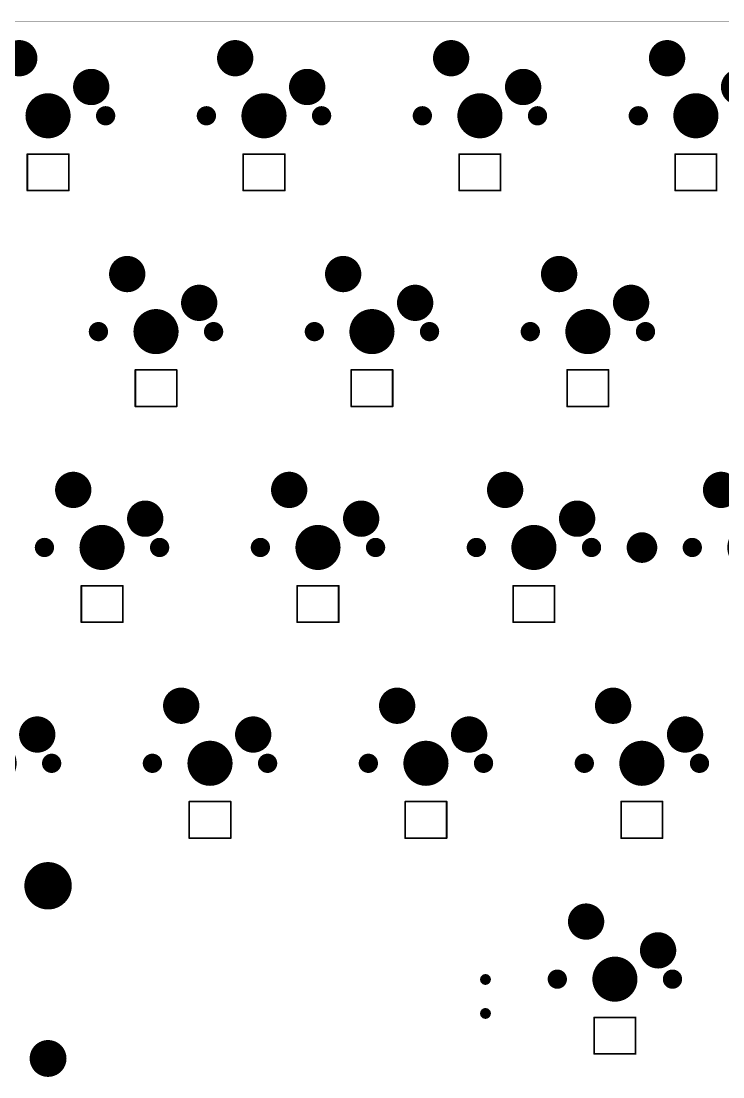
# Model space of a CAD drawing. Extents: x 589 to 894, y 793 to 886.
# Drawn here: x 710.5 to 772.4, y 792.8 to 886 of the extents above; entities that cross this region are included whole.
import ezdxf

# ---------------------------------------------------------------- set-up
doc = ezdxf.new("R2010")
doc.units = 0
doc.layers.get('0').update_dxf_attribs({"linetype": 'CONTINUOUS'})
for name, color, linetype in [('BOTTOMSOLDER', 6, 'CONTINUOUS'), ('KEEPOUTLAYER', 6, 'CONTINUOUS'), ('PADHOLELAYER', 156, 'CONTINUOUS')]:
    doc.layers.add(name, color=color, linetype=linetype)

# ---------------------------------------------------------------- blocks, each defined once
blk = doc.blocks.new('6028RGB_10')
at = {"layer": 'KEEPOUTLAYER', "const_width": 0.15}
for points in [[(-1.826, -1.604), (-1.826, 1.622)], [(-1.826, 1.622), (1.826, 1.622)], [(1.826, -1.604), (1.826, 1.622)], [(-1.826, -1.604), (1.826, -1.604)]]:
    blk.add_lwpolyline(points, dxfattribs=at)
at = {"layer": 'KEEPOUTLAYER', "const_width": 0.075}
for points in [[(-1.864, 1.622, 1), (-1.789, 1.622, 1)], [(-1.864, 1.622, 1), (-1.789, 1.622, 1)], [(1.789, 1.622, 1), (1.864, 1.622, 1)], [(1.789, 1.622, 1), (1.864, 1.622, 1)], [(-1.864, -1.604, 1), (-1.789, -1.604, 1)], [(-1.864, -1.604, 1), (-1.789, -1.604, 1)], [(1.789, -1.604, 1), (1.864, -1.604, 1)], [(1.789, -1.604, 1), (1.864, -1.604, 1)]]:
    blk.add_lwpolyline(points, format="xyb", close=True, dxfattribs=at)
blk = doc.blocks.new('6028RGB_11')
at = {"layer": 'KEEPOUTLAYER', "const_width": 0.15}
for points in [[(-1.826, 1.622), (1.826, 1.622)], [(-1.826, -1.604), (-1.826, 1.622)], [(1.826, -1.604), (1.826, 1.622)], [(-1.826, -1.604), (1.826, -1.604)]]:
    blk.add_lwpolyline(points, dxfattribs=at)
at = {"layer": 'KEEPOUTLAYER', "const_width": 0.075}
for points in [[(-1.864, 1.622, 1), (-1.789, 1.622, 1)], [(-1.864, 1.622, 1), (-1.789, 1.622, 1)], [(1.789, 1.622, 1), (1.864, 1.622, 1)], [(1.789, 1.622, 1), (1.864, 1.622, 1)], [(-1.864, -1.604, 1), (-1.789, -1.604, 1)], [(-1.864, -1.604, 1), (-1.789, -1.604, 1)], [(1.789, -1.604, 1), (1.864, -1.604, 1)], [(1.789, -1.604, 1), (1.864, -1.604, 1)]]:
    blk.add_lwpolyline(points, format="xyb", close=True, dxfattribs=at)
blk = doc.blocks.new('6028RGB_13')
at = {"layer": 'KEEPOUTLAYER', "const_width": 0.15}
for points in [[(-1.826, 1.622), (1.826, 1.622)], [(-1.826, -1.604), (-1.826, 1.622)], [(1.826, -1.604), (1.826, 1.622)], [(-1.826, -1.604), (1.826, -1.604)]]:
    blk.add_lwpolyline(points, dxfattribs=at)
at = {"layer": 'KEEPOUTLAYER', "const_width": 0.075}
for points in [[(-1.864, 1.622, 1), (-1.789, 1.622, 1)], [(-1.864, 1.622, 1), (-1.789, 1.622, 1)], [(1.789, 1.622, 1), (1.864, 1.622, 1)], [(1.789, 1.622, 1), (1.864, 1.622, 1)], [(-1.864, -1.604, 1), (-1.789, -1.604, 1)], [(-1.864, -1.604, 1), (-1.789, -1.604, 1)], [(1.789, -1.604, 1), (1.864, -1.604, 1)], [(1.789, -1.604, 1), (1.864, -1.604, 1)]]:
    blk.add_lwpolyline(points, format="xyb", close=True, dxfattribs=at)
blk = doc.blocks.new('6028RGB_20')
at = {"layer": 'KEEPOUTLAYER', "const_width": 0.15}
for points in [[(-1.826, -1.604), (-1.826, 1.622)], [(-1.826, 1.622), (1.826, 1.622)], [(1.826, -1.604), (1.826, 1.622)], [(-1.826, -1.604), (1.826, -1.604)]]:
    blk.add_lwpolyline(points, dxfattribs=at)
at = {"layer": 'KEEPOUTLAYER', "const_width": 0.075}
for points in [[(-1.864, 1.622, 1), (-1.789, 1.622, 1)], [(-1.864, 1.622, 1), (-1.789, 1.622, 1)], [(1.789, 1.622, 1), (1.864, 1.622, 1)], [(1.789, 1.622, 1), (1.864, 1.622, 1)], [(-1.864, -1.604, 1), (-1.789, -1.604, 1)], [(-1.864, -1.604, 1), (-1.789, -1.604, 1)], [(1.789, -1.604, 1), (1.864, -1.604, 1)], [(1.789, -1.604, 1), (1.864, -1.604, 1)]]:
    blk.add_lwpolyline(points, format="xyb", close=True, dxfattribs=at)
blk = doc.blocks.new('6028RGB_28')
at = {"layer": 'KEEPOUTLAYER', "const_width": 0.15}
for points in [[(-1.826, -1.604), (-1.826, 1.622)], [(-1.826, 1.622), (1.826, 1.622)], [(1.826, -1.604), (1.826, 1.622)], [(-1.826, -1.604), (1.826, -1.604)]]:
    blk.add_lwpolyline(points, dxfattribs=at)
at = {"layer": 'KEEPOUTLAYER', "const_width": 0.075}
for points in [[(-1.864, 1.622, 1), (-1.789, 1.622, 1)], [(-1.864, 1.622, 1), (-1.789, 1.622, 1)], [(1.789, 1.622, 1), (1.864, 1.622, 1)], [(1.789, 1.622, 1), (1.864, 1.622, 1)], [(-1.864, -1.604, 1), (-1.789, -1.604, 1)], [(-1.864, -1.604, 1), (-1.789, -1.604, 1)], [(1.789, -1.604, 1), (1.864, -1.604, 1)], [(1.789, -1.604, 1), (1.864, -1.604, 1)]]:
    blk.add_lwpolyline(points, format="xyb", close=True, dxfattribs=at)
blk = doc.blocks.new('6028RGB_35')
at = {"layer": 'KEEPOUTLAYER', "const_width": 0.15}
for points in [[(-1.826, 1.622), (1.826, 1.622)], [(-1.826, -1.604), (-1.826, 1.622)], [(1.826, -1.604), (1.826, 1.622)], [(-1.826, -1.604), (1.826, -1.604)]]:
    blk.add_lwpolyline(points, dxfattribs=at)
at = {"layer": 'KEEPOUTLAYER', "const_width": 0.075}
for points in [[(-1.864, 1.622, 1), (-1.789, 1.622, 1)], [(-1.864, 1.622, 1), (-1.789, 1.622, 1)], [(1.789, 1.622, 1), (1.864, 1.622, 1)], [(1.789, 1.622, 1), (1.864, 1.622, 1)], [(-1.864, -1.604, 1), (-1.789, -1.604, 1)], [(-1.864, -1.604, 1), (-1.789, -1.604, 1)], [(1.789, -1.604, 1), (1.864, -1.604, 1)], [(1.789, -1.604, 1), (1.864, -1.604, 1)]]:
    blk.add_lwpolyline(points, format="xyb", close=True, dxfattribs=at)
blk = doc.blocks.new('6028RGB_36')
at = {"layer": 'KEEPOUTLAYER', "const_width": 0.15}
for points in [[(-1.826, -1.604), (-1.826, 1.622)], [(-1.826, 1.622), (1.826, 1.622)], [(1.826, -1.604), (1.826, 1.622)], [(-1.826, -1.604), (1.826, -1.604)]]:
    blk.add_lwpolyline(points, dxfattribs=at)
at = {"layer": 'KEEPOUTLAYER', "const_width": 0.075}
for points in [[(-1.864, 1.622, 1), (-1.789, 1.622, 1)], [(-1.864, 1.622, 1), (-1.789, 1.622, 1)], [(1.789, 1.622, 1), (1.864, 1.622, 1)], [(1.789, 1.622, 1), (1.864, 1.622, 1)], [(-1.864, -1.604, 1), (-1.789, -1.604, 1)], [(-1.864, -1.604, 1), (-1.789, -1.604, 1)], [(1.789, -1.604, 1), (1.864, -1.604, 1)], [(1.789, -1.604, 1), (1.864, -1.604, 1)]]:
    blk.add_lwpolyline(points, format="xyb", close=True, dxfattribs=at)
blk = doc.blocks.new('6028RGB_45')
at = {"layer": 'KEEPOUTLAYER', "const_width": 0.15}
for points in [[(-1.826, 1.622), (1.826, 1.622)], [(-1.826, -1.604), (-1.826, 1.622)], [(1.826, -1.604), (1.826, 1.622)], [(-1.826, -1.604), (1.826, -1.604)]]:
    blk.add_lwpolyline(points, dxfattribs=at)
at = {"layer": 'KEEPOUTLAYER', "const_width": 0.075}
for points in [[(-1.864, 1.622, 1), (-1.789, 1.622, 1)], [(-1.864, 1.622, 1), (-1.789, 1.622, 1)], [(1.789, 1.622, 1), (1.864, 1.622, 1)], [(1.789, 1.622, 1), (1.864, 1.622, 1)], [(-1.864, -1.604, 1), (-1.789, -1.604, 1)], [(-1.864, -1.604, 1), (-1.789, -1.604, 1)], [(1.789, -1.604, 1), (1.864, -1.604, 1)], [(1.789, -1.604, 1), (1.864, -1.604, 1)]]:
    blk.add_lwpolyline(points, format="xyb", close=True, dxfattribs=at)
blk = doc.blocks.new('6028RGB_53')
at = {"layer": 'KEEPOUTLAYER', "const_width": 0.15}
for points in [[(-1.826, -1.604), (-1.826, 1.622)], [(-1.826, 1.622), (1.826, 1.622)], [(1.826, -1.604), (1.826, 1.622)], [(-1.826, -1.604), (1.826, -1.604)]]:
    blk.add_lwpolyline(points, dxfattribs=at)
at = {"layer": 'KEEPOUTLAYER', "const_width": 0.075}
for points in [[(-1.864, 1.622, 1), (-1.789, 1.622, 1)], [(-1.864, 1.622, 1), (-1.789, 1.622, 1)], [(1.789, 1.622, 1), (1.864, 1.622, 1)], [(1.789, 1.622, 1), (1.864, 1.622, 1)], [(-1.864, -1.604, 1), (-1.789, -1.604, 1)], [(-1.864, -1.604, 1), (-1.789, -1.604, 1)], [(1.789, -1.604, 1), (1.864, -1.604, 1)], [(1.789, -1.604, 1), (1.864, -1.604, 1)]]:
    blk.add_lwpolyline(points, format="xyb", close=True, dxfattribs=at)
blk = doc.blocks.new('6028RGB_60')
at = {"layer": 'KEEPOUTLAYER', "const_width": 0.15}
for points in [[(-1.826, 1.622), (1.826, 1.622)], [(-1.826, -1.604), (-1.826, 1.622)], [(1.826, -1.604), (1.826, 1.622)], [(-1.826, -1.604), (1.826, -1.604)]]:
    blk.add_lwpolyline(points, dxfattribs=at)
at = {"layer": 'KEEPOUTLAYER', "const_width": 0.075}
for points in [[(-1.864, 1.622, 1), (-1.789, 1.622, 1)], [(-1.864, 1.622, 1), (-1.789, 1.622, 1)], [(1.789, 1.622, 1), (1.864, 1.622, 1)], [(1.789, 1.622, 1), (1.864, 1.622, 1)], [(-1.864, -1.604, 1), (-1.789, -1.604, 1)], [(-1.864, -1.604, 1), (-1.789, -1.604, 1)], [(1.789, -1.604, 1), (1.864, -1.604, 1)], [(1.789, -1.604, 1), (1.864, -1.604, 1)]]:
    blk.add_lwpolyline(points, format="xyb", close=True, dxfattribs=at)
blk = doc.blocks.new('6028RGB_61')
at = {"layer": 'KEEPOUTLAYER', "const_width": 0.15}
for points in [[(-1.826, -1.604), (-1.826, 1.622)], [(-1.826, 1.622), (1.826, 1.622)], [(1.826, -1.604), (1.826, 1.622)], [(-1.826, -1.604), (1.826, -1.604)]]:
    blk.add_lwpolyline(points, dxfattribs=at)
at = {"layer": 'KEEPOUTLAYER', "const_width": 0.075}
for points in [[(-1.864, 1.622, 1), (-1.789, 1.622, 1)], [(-1.864, 1.622, 1), (-1.789, 1.622, 1)], [(1.789, 1.622, 1), (1.864, 1.622, 1)], [(1.789, 1.622, 1), (1.864, 1.622, 1)], [(-1.864, -1.604, 1), (-1.789, -1.604, 1)], [(-1.864, -1.604, 1), (-1.789, -1.604, 1)], [(1.789, -1.604, 1), (1.864, -1.604, 1)], [(1.789, -1.604, 1), (1.864, -1.604, 1)]]:
    blk.add_lwpolyline(points, format="xyb", close=True, dxfattribs=at)
blk = doc.blocks.new('6028RGB_62')
at = {"layer": 'KEEPOUTLAYER', "const_width": 0.15}
for points in [[(-1.826, 1.622), (1.826, 1.622)], [(-1.826, -1.604), (-1.826, 1.622)], [(1.826, -1.604), (1.826, 1.622)], [(-1.826, -1.604), (1.826, -1.604)]]:
    blk.add_lwpolyline(points, dxfattribs=at)
at = {"layer": 'KEEPOUTLAYER', "const_width": 0.075}
for points in [[(-1.864, 1.622, 1), (-1.789, 1.622, 1)], [(-1.864, 1.622, 1), (-1.789, 1.622, 1)], [(1.789, 1.622, 1), (1.864, 1.622, 1)], [(1.789, 1.622, 1), (1.864, 1.622, 1)], [(-1.864, -1.604, 1), (-1.789, -1.604, 1)], [(-1.864, -1.604, 1), (-1.789, -1.604, 1)], [(1.789, -1.604, 1), (1.864, -1.604, 1)], [(1.789, -1.604, 1), (1.864, -1.604, 1)]]:
    blk.add_lwpolyline(points, format="xyb", close=True, dxfattribs=at)
blk = doc.blocks.new('6028RGB_70')
at = {"layer": 'KEEPOUTLAYER', "const_width": 0.15}
for points in [[(-1.826, 1.622), (1.826, 1.622)], [(-1.826, -1.604), (-1.826, 1.622)], [(1.826, -1.604), (1.826, 1.622)], [(-1.826, -1.604), (1.826, -1.604)]]:
    blk.add_lwpolyline(points, dxfattribs=at)
at = {"layer": 'KEEPOUTLAYER', "const_width": 0.075}
for points in [[(-1.864, 1.622, 1), (-1.789, 1.622, 1)], [(-1.864, 1.622, 1), (-1.789, 1.622, 1)], [(1.789, 1.622, 1), (1.864, 1.622, 1)], [(1.789, 1.622, 1), (1.864, 1.622, 1)], [(-1.864, -1.604, 1), (-1.789, -1.604, 1)], [(-1.864, -1.604, 1), (-1.789, -1.604, 1)], [(1.789, -1.604, 1), (1.864, -1.604, 1)], [(1.789, -1.604, 1), (1.864, -1.604, 1)]]:
    blk.add_lwpolyline(points, format="xyb", close=True, dxfattribs=at)
blk = doc.blocks.new('6028RGB_71')
at = {"layer": 'KEEPOUTLAYER', "const_width": 0.15}
for points in [[(-1.826, -1.604), (-1.826, 1.622)], [(-1.826, 1.622), (1.826, 1.622)], [(1.826, -1.604), (1.826, 1.622)], [(-1.826, -1.604), (1.826, -1.604)]]:
    blk.add_lwpolyline(points, dxfattribs=at)
at = {"layer": 'KEEPOUTLAYER', "const_width": 0.075}
for points in [[(-1.864, 1.622, 1), (-1.789, 1.622, 1)], [(-1.864, 1.622, 1), (-1.789, 1.622, 1)], [(1.789, 1.622, 1), (1.864, 1.622, 1)], [(1.789, 1.622, 1), (1.864, 1.622, 1)], [(-1.864, -1.604, 1), (-1.789, -1.604, 1)], [(-1.864, -1.604, 1), (-1.789, -1.604, 1)], [(1.789, -1.604, 1), (1.864, -1.604, 1)], [(1.789, -1.604, 1), (1.864, -1.604, 1)]]:
    blk.add_lwpolyline(points, format="xyb", close=True, dxfattribs=at)
blk = doc.blocks.new('6_25X____74')
at = {"layer": 'BOTTOMSOLDER'}
for points, const_width in [([(-51.049, 8.24, 1), (-48.957, 8.24, 1)], 2.092), ([(48.951, 8.24, 1), (51.043, 8.24, 1)], 2.092), ([(-50.816, -7, 1), (-49.19, -7, 1)], 1.626), ([(49.184, -7, 1), (50.81, -7, 1)], 1.626)]:
    blk.add_lwpolyline(points, format="xyb", close=True, dxfattribs=dict(at, const_width=const_width))
at = {"layer": 'PADHOLELAYER'}
for points, const_width in [([(-50.998, 8.24, 1), (-49.008, 8.24, 1)], 1.99), ([(49.002, 8.24, 1), (50.992, 8.24, 1)], 1.99), ([(-50.765, -7, 1), (-49.241, -7, 1)], 1.524), ([(49.235, -7, 1), (50.759, -7, 1)], 1.524)]:
    blk.add_lwpolyline(points, format="xyb", close=True, dxfattribs=dict(at, const_width=const_width))
blk = doc.blocks.new('____144')
at = {"layer": 'BOTTOMSOLDER'}
for points, const_width in [([(-3.341, 5.08, 1), (-1.739, 5.08, 1)], 1.602), ([(3.009, 2.54, 1), (4.611, 2.54, 1)], 1.602), ([(-0.995, 0, 1), (0.995, 0, 1)], 1.99), ([(-5.505, 0, 1), (-4.655, 0, 1)], 0.85), ([(4.655, 0, 1), (5.505, 0, 1)], 0.85)]:
    blk.add_lwpolyline(points, format="xyb", close=True, dxfattribs=dict(at, const_width=const_width))
at = {"layer": 'PADHOLELAYER'}
for points, const_width in [([(-3.29, 5.08, 1), (-1.79, 5.08, 1)], 1.5), ([(3.06, 2.54, 1), (4.56, 2.54, 1)], 1.5), ([(-0.995, 0, 1), (0.995, 0, 1)], 1.99), ([(-5.505, 0, 1), (-4.655, 0, 1)], 0.85), ([(4.655, 0, 1), (5.505, 0, 1)], 0.85)]:
    blk.add_lwpolyline(points, format="xyb", close=True, dxfattribs=dict(at, const_width=const_width))
blk = doc.blocks.new('____148')
at = {"layer": 'BOTTOMSOLDER'}
for points, const_width in [([(-3.341, 5.08, 1), (-1.739, 5.08, 1)], 1.602), ([(3.009, 2.54, 1), (4.611, 2.54, 1)], 1.602), ([(-0.995, 0, 1), (0.995, 0, 1)], 1.99), ([(-5.505, 0, 1), (-4.655, 0, 1)], 0.85), ([(4.655, 0, 1), (5.505, 0, 1)], 0.85)]:
    blk.add_lwpolyline(points, format="xyb", close=True, dxfattribs=dict(at, const_width=const_width))
at = {"layer": 'PADHOLELAYER'}
for points, const_width in [([(-3.29, 5.08, 1), (-1.79, 5.08, 1)], 1.5), ([(3.06, 2.54, 1), (4.56, 2.54, 1)], 1.5), ([(-0.995, 0, 1), (0.995, 0, 1)], 1.99), ([(-5.505, 0, 1), (-4.655, 0, 1)], 0.85), ([(4.655, 0, 1), (5.505, 0, 1)], 0.85)]:
    blk.add_lwpolyline(points, format="xyb", close=True, dxfattribs=dict(at, const_width=const_width))
blk = doc.blocks.new('____153')
at = {"layer": 'BOTTOMSOLDER'}
for points, const_width in [([(-3.341, 5.08, 1), (-1.739, 5.08, 1)], 1.602), ([(3.009, 2.54, 1), (4.611, 2.54, 1)], 1.602), ([(-0.995, 0, 1), (0.995, 0, 1)], 1.99), ([(-5.505, 0, 1), (-4.655, 0, 1)], 0.85), ([(4.655, 0, 1), (5.505, 0, 1)], 0.85)]:
    blk.add_lwpolyline(points, format="xyb", close=True, dxfattribs=dict(at, const_width=const_width))
at = {"layer": 'PADHOLELAYER'}
for points, const_width in [([(-3.29, 5.08, 1), (-1.79, 5.08, 1)], 1.5), ([(3.06, 2.54, 1), (4.56, 2.54, 1)], 1.5), ([(-0.995, 0, 1), (0.995, 0, 1)], 1.99), ([(-5.505, 0, 1), (-4.655, 0, 1)], 0.85), ([(4.655, 0, 1), (5.505, 0, 1)], 0.85)]:
    blk.add_lwpolyline(points, format="xyb", close=True, dxfattribs=dict(at, const_width=const_width))
blk = doc.blocks.new('____165')
at = {"layer": 'BOTTOMSOLDER'}
for points, const_width in [([(-3.341, 5.08, 1), (-1.739, 5.08, 1)], 1.602), ([(3.009, 2.54, 1), (4.611, 2.54, 1)], 1.602), ([(-0.995, 0, 1), (0.995, 0, 1)], 1.99), ([(-5.505, 0, 1), (-4.655, 0, 1)], 0.85), ([(4.655, 0, 1), (5.505, 0, 1)], 0.85)]:
    blk.add_lwpolyline(points, format="xyb", close=True, dxfattribs=dict(at, const_width=const_width))
at = {"layer": 'PADHOLELAYER'}
for points, const_width in [([(-3.29, 5.08, 1), (-1.79, 5.08, 1)], 1.5), ([(3.06, 2.54, 1), (4.56, 2.54, 1)], 1.5), ([(-0.995, 0, 1), (0.995, 0, 1)], 1.99), ([(-5.505, 0, 1), (-4.655, 0, 1)], 0.85), ([(4.655, 0, 1), (5.505, 0, 1)], 0.85)]:
    blk.add_lwpolyline(points, format="xyb", close=True, dxfattribs=dict(at, const_width=const_width))
blk = doc.blocks.new('____166')
at = {"layer": 'BOTTOMSOLDER'}
for points, const_width in [([(-3.341, 5.08, 1), (-1.739, 5.08, 1)], 1.602), ([(3.009, 2.54, 1), (4.611, 2.54, 1)], 1.602), ([(-0.995, 0, 1), (0.995, 0, 1)], 1.99), ([(-5.505, 0, 1), (-4.655, 0, 1)], 0.85), ([(4.655, 0, 1), (5.505, 0, 1)], 0.85)]:
    blk.add_lwpolyline(points, format="xyb", close=True, dxfattribs=dict(at, const_width=const_width))
at = {"layer": 'PADHOLELAYER'}
for points, const_width in [([(-3.29, 5.08, 1), (-1.79, 5.08, 1)], 1.5), ([(3.06, 2.54, 1), (4.56, 2.54, 1)], 1.5), ([(-0.995, 0, 1), (0.995, 0, 1)], 1.99), ([(-5.505, 0, 1), (-4.655, 0, 1)], 0.85), ([(4.655, 0, 1), (5.505, 0, 1)], 0.85)]:
    blk.add_lwpolyline(points, format="xyb", close=True, dxfattribs=dict(at, const_width=const_width))
blk = doc.blocks.new('____173')
at = {"layer": 'BOTTOMSOLDER'}
for points, const_width in [([(-3.341, 5.08, 1), (-1.739, 5.08, 1)], 1.602), ([(3.009, 2.54, 1), (4.611, 2.54, 1)], 1.602), ([(-0.995, 0, 1), (0.995, 0, 1)], 1.99), ([(-5.505, 0, 1), (-4.655, 0, 1)], 0.85), ([(4.655, 0, 1), (5.505, 0, 1)], 0.85)]:
    blk.add_lwpolyline(points, format="xyb", close=True, dxfattribs=dict(at, const_width=const_width))
at = {"layer": 'PADHOLELAYER'}
for points, const_width in [([(-3.29, 5.08, 1), (-1.79, 5.08, 1)], 1.5), ([(3.06, 2.54, 1), (4.56, 2.54, 1)], 1.5), ([(-0.995, 0, 1), (0.995, 0, 1)], 1.99), ([(-5.505, 0, 1), (-4.655, 0, 1)], 0.85), ([(4.655, 0, 1), (5.505, 0, 1)], 0.85)]:
    blk.add_lwpolyline(points, format="xyb", close=True, dxfattribs=dict(at, const_width=const_width))
blk = doc.blocks.new('____174')
at = {"layer": 'BOTTOMSOLDER'}
for points, const_width in [([(-3.341, 5.08, 1), (-1.739, 5.08, 1)], 1.602), ([(3.009, 2.54, 1), (4.611, 2.54, 1)], 1.602), ([(-0.995, 0, 1), (0.995, 0, 1)], 1.99), ([(-5.505, 0, 1), (-4.655, 0, 1)], 0.85), ([(4.655, 0, 1), (5.505, 0, 1)], 0.85)]:
    blk.add_lwpolyline(points, format="xyb", close=True, dxfattribs=dict(at, const_width=const_width))
at = {"layer": 'PADHOLELAYER'}
for points, const_width in [([(-3.29, 5.08, 1), (-1.79, 5.08, 1)], 1.5), ([(3.06, 2.54, 1), (4.56, 2.54, 1)], 1.5), ([(-0.995, 0, 1), (0.995, 0, 1)], 1.99), ([(-5.505, 0, 1), (-4.655, 0, 1)], 0.85), ([(4.655, 0, 1), (5.505, 0, 1)], 0.85)]:
    blk.add_lwpolyline(points, format="xyb", close=True, dxfattribs=dict(at, const_width=const_width))
blk = doc.blocks.new('____175')
at = {"layer": 'BOTTOMSOLDER'}
for points, const_width in [([(-3.341, 5.08, 1), (-1.739, 5.08, 1)], 1.602), ([(3.009, 2.54, 1), (4.611, 2.54, 1)], 1.602), ([(-0.995, 0, 1), (0.995, 0, 1)], 1.99), ([(-5.505, 0, 1), (-4.655, 0, 1)], 0.85), ([(4.655, 0, 1), (5.505, 0, 1)], 0.85)]:
    blk.add_lwpolyline(points, format="xyb", close=True, dxfattribs=dict(at, const_width=const_width))
at = {"layer": 'PADHOLELAYER'}
for points, const_width in [([(-3.29, 5.08, 1), (-1.79, 5.08, 1)], 1.5), ([(3.06, 2.54, 1), (4.56, 2.54, 1)], 1.5), ([(-0.995, 0, 1), (0.995, 0, 1)], 1.99), ([(-5.505, 0, 1), (-4.655, 0, 1)], 0.85), ([(4.655, 0, 1), (5.505, 0, 1)], 0.85)]:
    blk.add_lwpolyline(points, format="xyb", close=True, dxfattribs=dict(at, const_width=const_width))
blk = doc.blocks.new('____176')
at = {"layer": 'BOTTOMSOLDER'}
for points, const_width in [([(-3.341, 5.08, 1), (-1.739, 5.08, 1)], 1.602), ([(3.009, 2.54, 1), (4.611, 2.54, 1)], 1.602), ([(-0.995, 0, 1), (0.995, 0, 1)], 1.99), ([(-5.505, 0, 1), (-4.655, 0, 1)], 0.85), ([(4.655, 0, 1), (5.505, 0, 1)], 0.85)]:
    blk.add_lwpolyline(points, format="xyb", close=True, dxfattribs=dict(at, const_width=const_width))
at = {"layer": 'PADHOLELAYER'}
for points, const_width in [([(-3.29, 5.08, 1), (-1.79, 5.08, 1)], 1.5), ([(3.06, 2.54, 1), (4.56, 2.54, 1)], 1.5), ([(-0.995, 0, 1), (0.995, 0, 1)], 1.99), ([(-5.505, 0, 1), (-4.655, 0, 1)], 0.85), ([(4.655, 0, 1), (5.505, 0, 1)], 0.85)]:
    blk.add_lwpolyline(points, format="xyb", close=True, dxfattribs=dict(at, const_width=const_width))
blk = doc.blocks.new('____177')
at = {"layer": 'BOTTOMSOLDER'}
for points, const_width in [([(-3.341, 5.08, 1), (-1.739, 5.08, 1)], 1.602), ([(3.009, 2.54, 1), (4.611, 2.54, 1)], 1.602), ([(-0.995, 0, 1), (0.995, 0, 1)], 1.99), ([(-5.505, 0, 1), (-4.655, 0, 1)], 0.85), ([(4.655, 0, 1), (5.505, 0, 1)], 0.85)]:
    blk.add_lwpolyline(points, format="xyb", close=True, dxfattribs=dict(at, const_width=const_width))
at = {"layer": 'PADHOLELAYER'}
for points, const_width in [([(-3.29, 5.08, 1), (-1.79, 5.08, 1)], 1.5), ([(3.06, 2.54, 1), (4.56, 2.54, 1)], 1.5), ([(-0.995, 0, 1), (0.995, 0, 1)], 1.99), ([(-5.505, 0, 1), (-4.655, 0, 1)], 0.85), ([(4.655, 0, 1), (5.505, 0, 1)], 0.85)]:
    blk.add_lwpolyline(points, format="xyb", close=True, dxfattribs=dict(at, const_width=const_width))
blk = doc.blocks.new('____188')
at = {"layer": 'BOTTOMSOLDER'}
for points, const_width in [([(-3.341, 5.08, 1), (-1.739, 5.08, 1)], 1.602), ([(3.009, 2.54, 1), (4.611, 2.54, 1)], 1.602), ([(-0.995, 0, 1), (0.995, 0, 1)], 1.99), ([(-5.505, 0, 1), (-4.655, 0, 1)], 0.85), ([(4.655, 0, 1), (5.505, 0, 1)], 0.85)]:
    blk.add_lwpolyline(points, format="xyb", close=True, dxfattribs=dict(at, const_width=const_width))
at = {"layer": 'PADHOLELAYER'}
for points, const_width in [([(-3.29, 5.08, 1), (-1.79, 5.08, 1)], 1.5), ([(3.06, 2.54, 1), (4.56, 2.54, 1)], 1.5), ([(-0.995, 0, 1), (0.995, 0, 1)], 1.99), ([(-5.505, 0, 1), (-4.655, 0, 1)], 0.85), ([(4.655, 0, 1), (5.505, 0, 1)], 0.85)]:
    blk.add_lwpolyline(points, format="xyb", close=True, dxfattribs=dict(at, const_width=const_width))
blk = doc.blocks.new('____195')
at = {"layer": 'BOTTOMSOLDER'}
for points, const_width in [([(-3.341, 5.08, 1), (-1.739, 5.08, 1)], 1.602), ([(3.009, 2.54, 1), (4.611, 2.54, 1)], 1.602), ([(-0.995, 0, 1), (0.995, 0, 1)], 1.99), ([(-5.505, 0, 1), (-4.655, 0, 1)], 0.85), ([(4.655, 0, 1), (5.505, 0, 1)], 0.85)]:
    blk.add_lwpolyline(points, format="xyb", close=True, dxfattribs=dict(at, const_width=const_width))
at = {"layer": 'PADHOLELAYER'}
for points, const_width in [([(-3.29, 5.08, 1), (-1.79, 5.08, 1)], 1.5), ([(3.06, 2.54, 1), (4.56, 2.54, 1)], 1.5), ([(-0.995, 0, 1), (0.995, 0, 1)], 1.99), ([(-5.505, 0, 1), (-4.655, 0, 1)], 0.85), ([(4.655, 0, 1), (5.505, 0, 1)], 0.85)]:
    blk.add_lwpolyline(points, format="xyb", close=True, dxfattribs=dict(at, const_width=const_width))
blk = doc.blocks.new('____196')
at = {"layer": 'BOTTOMSOLDER'}
for points, const_width in [([(-3.341, 5.08, 1), (-1.739, 5.08, 1)], 1.602), ([(3.009, 2.54, 1), (4.611, 2.54, 1)], 1.602), ([(-0.995, 0, 1), (0.995, 0, 1)], 1.99), ([(-5.505, 0, 1), (-4.655, 0, 1)], 0.85), ([(4.655, 0, 1), (5.505, 0, 1)], 0.85)]:
    blk.add_lwpolyline(points, format="xyb", close=True, dxfattribs=dict(at, const_width=const_width))
at = {"layer": 'PADHOLELAYER'}
for points, const_width in [([(-3.29, 5.08, 1), (-1.79, 5.08, 1)], 1.5), ([(3.06, 2.54, 1), (4.56, 2.54, 1)], 1.5), ([(-0.995, 0, 1), (0.995, 0, 1)], 1.99), ([(-5.505, 0, 1), (-4.655, 0, 1)], 0.85), ([(4.655, 0, 1), (5.505, 0, 1)], 0.85)]:
    blk.add_lwpolyline(points, format="xyb", close=True, dxfattribs=dict(at, const_width=const_width))
blk = doc.blocks.new('____197')
at = {"layer": 'BOTTOMSOLDER'}
for points, const_width in [([(-3.341, 5.08, 1), (-1.739, 5.08, 1)], 1.602), ([(3.009, 2.54, 1), (4.611, 2.54, 1)], 1.602), ([(-0.995, 0, 1), (0.995, 0, 1)], 1.99), ([(-5.505, 0, 1), (-4.655, 0, 1)], 0.85), ([(4.655, 0, 1), (5.505, 0, 1)], 0.85)]:
    blk.add_lwpolyline(points, format="xyb", close=True, dxfattribs=dict(at, const_width=const_width))
at = {"layer": 'PADHOLELAYER'}
for points, const_width in [([(-3.29, 5.08, 1), (-1.79, 5.08, 1)], 1.5), ([(3.06, 2.54, 1), (4.56, 2.54, 1)], 1.5), ([(-0.995, 0, 1), (0.995, 0, 1)], 1.99), ([(-5.505, 0, 1), (-4.655, 0, 1)], 0.85), ([(4.655, 0, 1), (5.505, 0, 1)], 0.85)]:
    blk.add_lwpolyline(points, format="xyb", close=True, dxfattribs=dict(at, const_width=const_width))
blk = doc.blocks.new('____198')
at = {"layer": 'BOTTOMSOLDER'}
for points, const_width in [([(-3.341, 5.08, 1), (-1.739, 5.08, 1)], 1.602), ([(3.009, 2.54, 1), (4.611, 2.54, 1)], 1.602), ([(-0.995, 0, 1), (0.995, 0, 1)], 1.99), ([(-5.505, 0, 1), (-4.655, 0, 1)], 0.85), ([(4.655, 0, 1), (5.505, 0, 1)], 0.85)]:
    blk.add_lwpolyline(points, format="xyb", close=True, dxfattribs=dict(at, const_width=const_width))
at = {"layer": 'PADHOLELAYER'}
for points, const_width in [([(-3.29, 5.08, 1), (-1.79, 5.08, 1)], 1.5), ([(3.06, 2.54, 1), (4.56, 2.54, 1)], 1.5), ([(-0.995, 0, 1), (0.995, 0, 1)], 1.99), ([(-5.505, 0, 1), (-4.655, 0, 1)], 0.85), ([(4.655, 0, 1), (5.505, 0, 1)], 0.85)]:
    blk.add_lwpolyline(points, format="xyb", close=True, dxfattribs=dict(at, const_width=const_width))
blk = doc.blocks.new('____207')
at = {"layer": 'BOTTOMSOLDER'}
for points, const_width in [([(-3.341, 5.08, 1), (-1.739, 5.08, 1)], 1.602), ([(3.009, 2.54, 1), (4.611, 2.54, 1)], 1.602), ([(-0.995, 0, 1), (0.995, 0, 1)], 1.99), ([(-5.505, 0, 1), (-4.655, 0, 1)], 0.85), ([(4.655, 0, 1), (5.505, 0, 1)], 0.85)]:
    blk.add_lwpolyline(points, format="xyb", close=True, dxfattribs=dict(at, const_width=const_width))
at = {"layer": 'PADHOLELAYER'}
for points, const_width in [([(-3.29, 5.08, 1), (-1.79, 5.08, 1)], 1.5), ([(3.06, 2.54, 1), (4.56, 2.54, 1)], 1.5), ([(-0.995, 0, 1), (0.995, 0, 1)], 1.99), ([(-5.505, 0, 1), (-4.655, 0, 1)], 0.85), ([(4.655, 0, 1), (5.505, 0, 1)], 0.85)]:
    blk.add_lwpolyline(points, format="xyb", close=True, dxfattribs=dict(at, const_width=const_width))
blk = doc.blocks.new('_____245')
at = {"layer": 'BOTTOMSOLDER', "const_width": 0.477}
for points in [[(-0.238, 0, 1), (0.238, 0, 1)], [(-0.238, -3, 1), (0.238, -3, 1)]]:
    blk.add_lwpolyline(points, format="xyb", close=True, dxfattribs=at)
at = {"layer": 'PADHOLELAYER', "const_width": 0.375}
for points in [[(-0.188, 0, 1), (0.188, 0, 1)], [(-0.188, -3, 1), (0.188, -3, 1)]]:
    blk.add_lwpolyline(points, format="xyb", close=True, dxfattribs=at)

msp = doc.modelspace()

# ---------------------------------------------------------------- linework, layer by layer
at = {"layer": 'BOTTOMSOLDER', "const_width": 1.351}
msp.add_lwpolyline([(764.588, 839.492, 1), (765.939, 839.492, 1)], format="xyb", close=True, dxfattribs=at)
at = {"layer": 'KEEPOUTLAYER', "const_width": 0.0127}
for points in [[(590.23, 885.95), (892.66, 885.95)], [(590.23, 793.06), (892.66, 793.06)]]:
    msp.add_lwpolyline(points, dxfattribs=at)
at = {"layer": 'PADHOLELAYER', "const_width": 1.249}
msp.add_lwpolyline([(764.639, 839.492, 1), (765.888, 839.492, 1)], format="xyb", close=True, dxfattribs=at)

# ---------------------------------------------------------------- block references
for name, p in [('____195', (712.87, 877.602)), ('____196', (731.92, 877.602)), ('____197', (750.97, 877.602)), ('____198', (770.02, 877.602)), ('6028RGB_53', (712.87, 872.602)), ('6028RGB_62', (731.92, 872.602)), ('6028RGB_61', (750.97, 872.602)), ('6028RGB_60', (770.02, 872.602)), ('____175', (722.395, 858.552)), ('____148', (741.445, 858.552)), ('____144', (760.495, 858.552)), ('6028RGB_45', (722.395, 853.552)), ('6028RGB_71', (741.445, 853.552)), ('6028RGB_70', (760.495, 853.552)), ('____173', (717.633, 839.502)), ('____174', (736.683, 839.502)), ('____176', (755.733, 839.502)), ('____177', (774.783, 839.502)), ('6028RGB_13', (717.633, 834.502)), ('6028RGB_20', (736.683, 834.502)), ('6028RGB_28', (755.733, 834.502)), ('____207', (708.108, 820.452)), ('____166', (727.158, 820.452)), ('____165', (746.208, 820.452)), ('____188', (765.258, 820.452)), ('6028RGB_10', (727.158, 815.452)), ('6028RGB_11', (746.208, 815.452)), ('6028RGB_35', (765.258, 815.452)), ('6_25X____74', (762.876, 801.402)), ('____153', (762.876, 801.402)), ('6028RGB_36', (762.876, 796.402))]:
    msp.add_blockref(name, p)
at = {"rotation": 180}
msp.add_blockref('_____245', (751.459, 798.373), dxfattribs=at)

doc.saveas('drawing.dxf')
